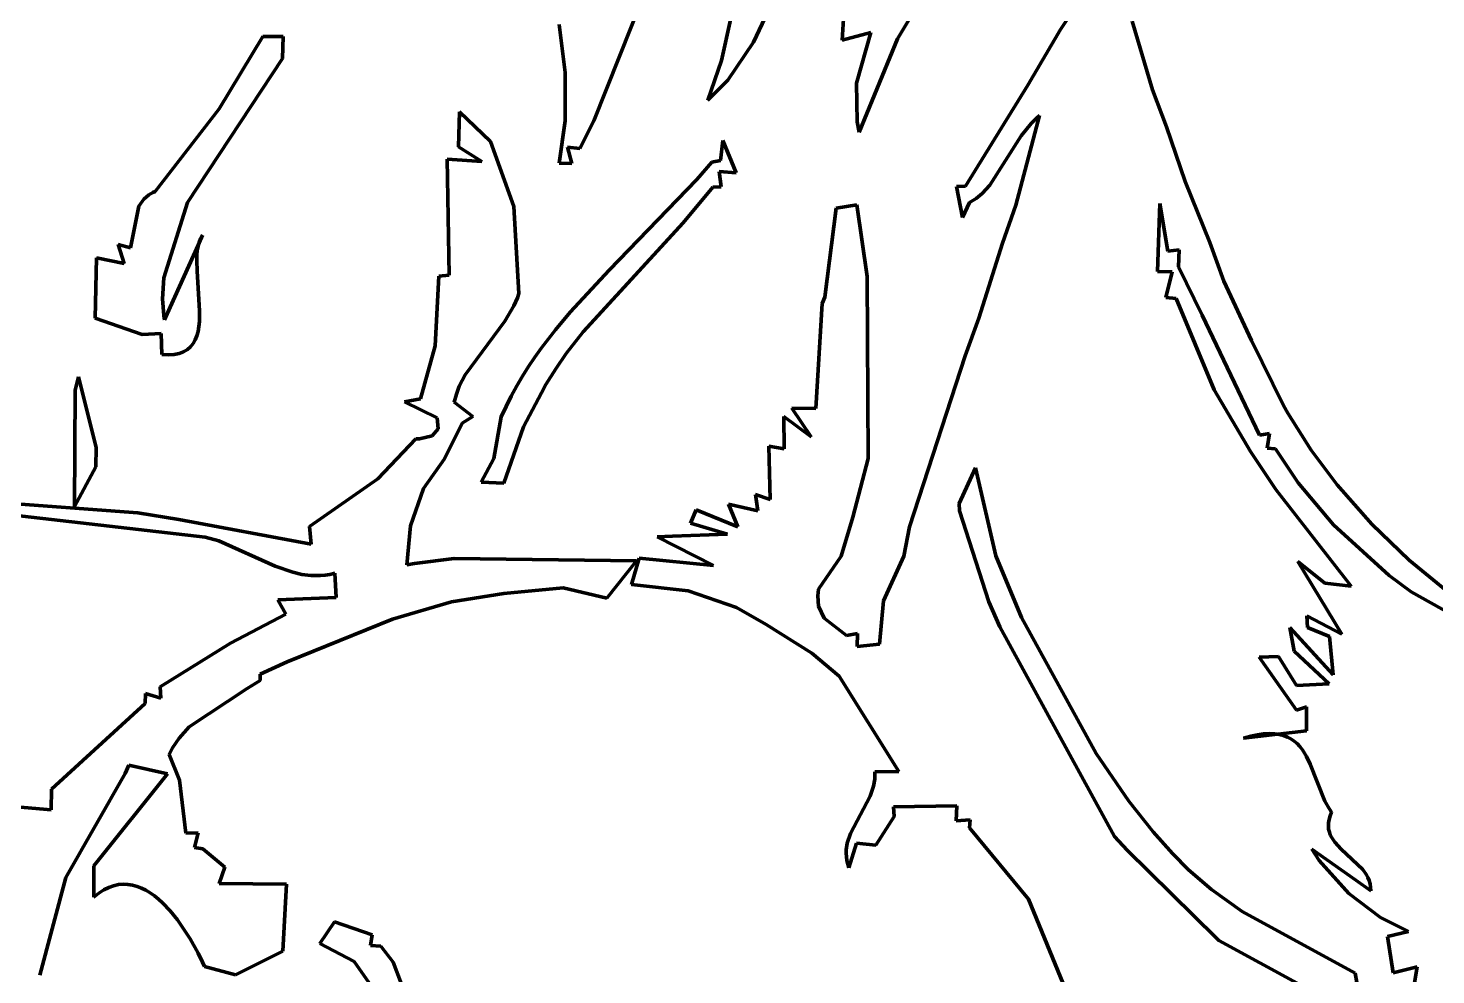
# Model space of a CAD drawing. Header units: millimetres. Extents: x 0 to 7.9, y 0 to 11.
# Drawn here: x 4.207 to 5.778, y 4.682 to 5.738 of the extents above; entities that cross this region are included whole.
import ezdxf

# ---------------------------------------------------------------- set-up
doc = ezdxf.new("R2010")
doc.units = ezdxf.units.MM
doc.layers.add('color#020202ff', color=7, linetype='CONTINUOUS', lineweight=100)
doc.layers.add('color#fefefeff', color=7, linetype='CONTINUOUS', lineweight=100)

msp = doc.modelspace()

# ---------------------------------------------------------------- linework, layer by layer
at = {"layer": 'color#020202ff'}
for p, q in [((5.3588, 5.7368), (5.47, 5.9043)), ((4.9143, 5.8262), (4.8383, 5.6352)), ((5.0423, 5.7779), (5.0165, 5.7227)), ((4.9806, 5.7023), (4.9909, 5.7478)), ((5.1155, 5.7249), (5.1175, 5.7609)), ((5.1983, 5.7618), (5.1769, 5.7267)), ((4.8065, 5.6889), (4.7997, 5.7425)), ((5.1474, 5.7338), (5.1155, 5.7249)), ((5.1313, 5.6772), (5.1474, 5.7338)), ((5.3225, 5.675), (5.3588, 5.7368)), ((5.4388, 5.7463), (5.4617, 5.6696)), ((4.4204, 5.6484), (4.469, 5.7292)), ((4.469, 5.7292), (4.4919, 5.7291)), ((4.4919, 5.7291), (4.4909, 5.7045)), ((5.0165, 5.7227), (4.9877, 5.6806)), ((5.1769, 5.7267), (5.1342, 5.6223)), ((4.4909, 5.7045), (4.3849, 5.5441)), ((4.9656, 5.6582), (4.9806, 5.7023)), ((4.8062, 5.635), (4.8065, 5.6889)), ((4.9877, 5.6806), (4.9656, 5.6582)), ((5.1319, 5.6341), (5.1313, 5.6772)), ((5.2528, 5.562), (5.3225, 5.675)), ((5.4617, 5.6696), (5.477, 5.6283)), ((4.349, 5.5562), (4.4204, 5.6484)), ((4.6875, 5.6059), (4.6885, 5.6451)), ((4.6885, 5.6451), (4.7232, 5.6121)), ((5.309, 5.5408), (5.3355, 5.6409)), ((5.3321, 5.6381), (5.326, 5.632)), ((5.3355, 5.6409), (5.3321, 5.6381)), ((4.7997, 5.5879), (4.8062, 5.635)), ((4.8383, 5.6352), (4.8228, 5.6041)), ((5.1342, 5.6223), (5.1319, 5.6341)), ((5.326, 5.632), (5.3152, 5.6185)), ((5.477, 5.6283), (5.4978, 5.5673)), ((4.7135, 5.5898), (4.6875, 5.6059)), ((4.7232, 5.6121), (4.749, 5.5396)), ((4.9795, 5.5907), (4.9823, 5.613)), ((4.9823, 5.613), (4.9972, 5.5772)), ((5.3152, 5.6185), (5.2801, 5.5632)), ((4.6769, 5.4627), (4.6747, 5.5922)), ((4.6747, 5.5922), (4.7135, 5.5898)), ((4.8228, 5.6041), (4.809, 5.6058)), ((4.809, 5.6058), (4.8137, 5.5874)), ((4.97, 5.5888), (4.9795, 5.5907)), ((4.8137, 5.5874), (4.7997, 5.5879)), ((4.9534, 5.5695), (4.97, 5.5888)), ((4.9972, 5.5772), (4.978, 5.5785)), ((4.978, 5.5785), (4.9805, 5.5613)), ((4.8554, 5.4683), (4.9534, 5.5695)), ((4.9709, 5.5609), (4.9379, 5.5214)), ((4.9805, 5.5613), (4.9709, 5.5609)), ((5.2428, 5.5619), (5.2528, 5.562)), ((5.2495, 5.5271), (5.2428, 5.5619)), ((5.2801, 5.5632), (5.2714, 5.5539)), ((5.4978, 5.5673), (5.5254, 5.4993)), ((4.3309, 5.5398), (4.3362, 5.5476)), ((4.3362, 5.5476), (4.3418, 5.5524)), ((4.3418, 5.5524), (4.3464, 5.5551)), ((4.3464, 5.5551), (4.349, 5.5562)), ((4.3849, 5.5441), (4.3587, 5.4597)), ((5.2573, 5.5438), (5.2495, 5.5271)), ((5.2647, 5.5485), (5.2573, 5.5438)), ((5.2714, 5.5539), (5.2647, 5.5485)), ((4.3216, 5.4934), (4.3309, 5.5398)), ((4.749, 5.5396), (4.7547, 5.4423)), ((5.0961, 5.4382), (5.1085, 5.5375)), ((5.1085, 5.5375), (5.1318, 5.5413)), ((5.1318, 5.5413), (5.1434, 5.4615)), ((5.2941, 5.4984), (5.309, 5.5408)), ((5.4697, 5.5427), (5.467, 5.4671)), ((5.4785, 5.4895), (5.4697, 5.5427)), ((4.9379, 5.5214), (4.8264, 5.3997)), ((4.3146, 5.4757), (4.3077, 5.4971)), ((4.3077, 5.4971), (4.3216, 5.4934)), ((4.3658, 5.4272), (4.3968, 5.4965)), ((4.3968, 5.4965), (4.4018, 5.5074)), ((4.398, 5.4998), (4.3968, 5.4952)), ((4.3996, 5.5039), (4.398, 5.4998)), ((4.4018, 5.5074), (4.3996, 5.5039)), ((5.2679, 5.4148), (5.2941, 5.4984)), ((5.5254, 5.4993), (5.5412, 5.456)), ((4.2822, 5.415), (4.2834, 5.4821)), ((4.2834, 5.4821), (4.3146, 5.4757)), ((4.3955, 5.485), (4.3953, 5.4794)), ((4.396, 5.4903), (4.3955, 5.485)), ((4.3968, 5.4952), (4.396, 5.4903)), ((5.4914, 5.4912), (5.4785, 5.4895)), ((5.4904, 5.472), (5.4914, 5.4912)), ((4.3953, 5.4794), (4.3957, 5.4675)), ((4.3957, 5.4675), (4.3986, 5.4229)), ((4.8119, 5.4215), (4.8554, 5.4683)), ((5.467, 5.4671), (5.4835, 5.4664)), ((5.4835, 5.4664), (5.4764, 5.4379)), ((5.5171, 5.4181), (5.4904, 5.472)), ((4.3587, 5.4597), (4.3571, 5.4366)), ((4.6613, 5.384), (4.6655, 5.4618)), ((4.6655, 5.4618), (4.6769, 5.4627)), ((5.1434, 5.4615), (5.1445, 5.2583)), ((5.5412, 5.456), (5.572, 5.39)), ((4.3571, 5.4366), (4.3586, 5.4179)), ((4.7531, 5.4377), (4.7491, 5.4286)), ((4.7547, 5.4423), (4.7531, 5.4377)), ((5.0931, 5.4313), (5.0961, 5.4382)), ((5.4764, 5.4379), (5.4878, 5.4369)), ((5.4878, 5.4369), (5.5303, 5.335)), ((4.3586, 5.4179), (4.3595, 5.4131)), ((4.3595, 5.4131), (4.3658, 5.4272)), ((4.3986, 5.4229), (4.3986, 5.4168)), ((4.7491, 5.4286), (4.739, 5.4116)), ((4.7956, 5.402), (4.8119, 5.4215)), ((5.0861, 5.3141), (5.0931, 5.4313)), ((5.5809, 5.2842), (5.5171, 5.4181)), ((4.3346, 5.3965), (4.2822, 5.415)), ((4.3978, 5.4054), (4.3968, 5.4001)), ((4.3983, 5.411), (4.3978, 5.4054)), ((4.3986, 5.4168), (4.3983, 5.411)), ((4.739, 5.4116), (4.6947, 5.3516)), ((4.7801, 5.3819), (4.7956, 5.402)), ((5.2525, 5.3727), (5.2679, 5.4148)), ((4.3556, 5.3977), (4.3346, 5.3965)), ((4.3563, 5.3743), (4.3556, 5.3977)), ((4.3913, 5.3865), (4.3884, 5.3828)), ((4.3936, 5.3906), (4.3913, 5.3865)), ((4.3954, 5.3951), (4.3936, 5.3906)), ((4.3968, 5.4001), (4.3954, 5.3951)), ((4.8264, 5.3997), (4.8076, 5.3753)), ((5.572, 5.39), (5.6075, 5.3173)), ((4.3637, 5.3739), (4.3563, 5.3743)), ((4.3701, 5.3743), (4.3637, 5.3739)), ((4.3758, 5.3755), (4.3701, 5.3743)), ((4.3807, 5.3773), (4.3758, 5.3755)), ((4.3849, 5.3798), (4.3807, 5.3773)), ((4.3884, 5.3828), (4.3849, 5.3798)), ((4.6451, 5.3247), (4.6613, 5.384)), ((4.7656, 5.361), (4.7727, 5.3715)), ((4.7727, 5.3715), (4.7801, 5.3819)), ((4.8076, 5.3753), (4.7959, 5.3583)), ((5.1903, 5.182), (5.2525, 5.3727)), ((4.7588, 5.3502), (4.7656, 5.361)), ((4.7959, 5.3583), (4.7849, 5.3408)), ((4.2599, 5.3347), (4.2634, 5.3494)), ((4.2634, 5.3494), (4.2833, 5.2704)), ((4.6882, 5.339), (4.685, 5.3302)), ((4.6947, 5.3516), (4.6882, 5.339)), ((4.7462, 5.3279), (4.7523, 5.3392)), ((4.7523, 5.3392), (4.7588, 5.3502)), ((4.7849, 5.3408), (4.7798, 5.3317)), ((4.259, 5.2046), (4.2599, 5.3347)), ((4.6272, 5.3215), (4.6451, 5.3247)), ((4.685, 5.3302), (4.6827, 5.3211)), ((4.7404, 5.3164), (4.7462, 5.3279)), ((4.7798, 5.3317), (4.7598, 5.2937)), ((5.5303, 5.335), (5.571, 5.2661)), ((4.6636, 5.3038), (4.6272, 5.3215)), ((4.6827, 5.3211), (4.7035, 5.305)), ((4.735, 5.3046), (4.7404, 5.3164)), ((5.0806, 5.2826), (5.0593, 5.3145)), ((5.0593, 5.3145), (5.0861, 5.3141)), ((5.6075, 5.3173), (5.6124, 5.3088)), ((5.6124, 5.3088), (5.6386, 5.2677)), ((4.6645, 5.2915), (4.6636, 5.3038)), ((4.6915, 5.2979), (4.6718, 5.258)), ((4.7035, 5.305), (4.6915, 5.2979)), ((4.7268, 5.2583), (4.735, 5.3046)), ((4.7598, 5.2937), (4.7378, 5.2307)), ((5.0508, 5.2691), (5.0503, 5.3051)), ((5.0503, 5.3051), (5.0806, 5.2826)), ((4.5974, 5.2356), (4.6398, 5.2802)), ((4.6398, 5.2802), (4.6439, 5.2803)), ((4.6439, 5.2803), (4.6579, 5.2837)), ((4.6579, 5.2837), (4.6645, 5.2915)), ((5.592, 5.2863), (5.5809, 5.2842)), ((5.5894, 5.2697), (5.592, 5.2863)), ((4.2833, 5.2704), (4.2828, 5.2489)), ((5.0351, 5.2125), (5.0335, 5.2721)), ((5.0335, 5.2721), (5.0508, 5.2691)), ((5.571, 5.2661), (5.5991, 5.2238)), ((5.5987, 5.2691), (5.5894, 5.2697)), ((5.6241, 5.231), (5.5987, 5.2691)), ((5.6386, 5.2677), (5.6676, 5.2288)), ((4.2828, 5.2489), (4.259, 5.2046)), ((4.6718, 5.258), (4.6483, 5.225)), ((4.7126, 5.2318), (4.7268, 5.2583)), ((5.1445, 5.2583), (5.1273, 5.1929)), ((5.2642, 5.2479), (5.246, 5.2079)), ((5.2869, 5.1498), (5.2642, 5.2479)), ((4.5213, 5.1826), (4.5974, 5.2356)), ((4.7378, 5.2307), (4.7126, 5.2318)), ((5.6635, 5.1844), (5.6241, 5.231)), ((4.6483, 5.225), (4.6338, 5.1831)), ((5.0214, 5.1999), (5.0188, 5.2181)), ((5.0188, 5.2181), (5.0351, 5.2125)), ((5.5991, 5.2238), (5.6832, 5.1159)), ((5.6676, 5.2288), (5.706, 5.1851)), ((4.1609, 5.21), (4.3297, 5.1977)), ((4.4048, 5.1706), (4.1671, 5.1977)), ((4.3297, 5.1977), (4.3753, 5.1904)), ((4.9463, 5.1863), (4.9525, 5.201)), ((4.9525, 5.201), (4.9988, 5.182)), ((4.9988, 5.182), (4.9884, 5.2074)), ((4.9884, 5.2074), (5.0214, 5.1999)), ((5.246, 5.2079), (5.2464, 5.1999)), ((5.2464, 5.1999), (5.2788, 5.0985)), ((4.3753, 5.1904), (4.5232, 5.1628)), ((4.5232, 5.1628), (4.5213, 5.1826)), ((4.6338, 5.1831), (4.6296, 5.1397)), ((4.9875, 5.1737), (4.9463, 5.1863)), ((5.1273, 5.1929), (5.1144, 5.1492)), ((5.1843, 5.1494), (5.1903, 5.182)), ((5.7256, 5.1279), (5.6635, 5.1844)), ((5.706, 5.1851), (5.7479, 5.1447)), ((4.42, 5.1665), (4.4048, 5.1706)), ((4.483, 5.1382), (4.42, 5.1665)), ((4.909, 5.1709), (4.9261, 5.1715)), ((4.9718, 5.1389), (4.909, 5.1709)), ((4.9261, 5.1715), (4.9875, 5.1737)), ((4.5026, 5.1313), (4.483, 5.1382)), ((4.6296, 5.1397), (4.6384, 5.1413)), ((4.6384, 5.1413), (4.6825, 5.1466)), ((4.6825, 5.1466), (4.8859, 5.1441)), ((4.8859, 5.1441), (4.8528, 5.1026)), ((4.8802, 5.1178), (4.889, 5.1471)), ((4.889, 5.1471), (4.9718, 5.1389)), ((5.1144, 5.1492), (5.0891, 5.1125)), ((5.1616, 5.0994), (5.1843, 5.1494)), ((5.3155, 5.081), (5.2869, 5.1498)), ((5.6539, 5.1193), (5.6236, 5.1434)), ((5.6236, 5.1434), (5.6726, 5.0623)), ((5.7479, 5.1447), (5.7931, 5.1075)), ((4.5126, 5.129), (4.5026, 5.1313)), ((4.5228, 5.1278), (4.5126, 5.129)), ((4.528, 5.1276), (4.5228, 5.1278)), ((4.5333, 5.1277), (4.528, 5.1276)), ((4.5386, 5.1281), (4.5333, 5.1277)), ((4.544, 5.129), (4.5386, 5.1281)), ((4.5495, 5.1302), (4.544, 5.129)), ((4.5508, 5.1031), (4.5495, 5.1302)), ((5.6832, 5.1159), (5.6539, 5.1193)), ((5.7499, 5.1094), (5.7256, 5.1279)), ((4.7381, 5.1078), (4.6796, 5.0982)), ((4.8042, 5.114), (4.7381, 5.1078)), ((4.8528, 5.1026), (4.8042, 5.114)), ((4.9436, 5.1105), (4.8802, 5.1178)), ((4.9974, 5.0922), (4.9436, 5.1105)), ((5.0891, 5.1125), (5.0881, 5.105)), ((5.0881, 5.105), (5.0891, 5.0937)), ((5.7941, 5.085), (5.7499, 5.1094)), ((4.4859, 5.1006), (4.5508, 5.1031)), ((4.4947, 5.0846), (4.4859, 5.1006)), ((4.6796, 5.0982), (4.6139, 5.079)), ((5.0306, 5.073), (4.9974, 5.0922)), ((5.0891, 5.0937), (5.0952, 5.0803)), ((5.1569, 5.0512), (5.1616, 5.0994)), ((5.2788, 5.0985), (5.2913, 5.0703)), ((4.4329, 5.0522), (4.4947, 5.0846)), ((4.6139, 5.079), (4.4964, 5.0313)), ((5.0816, 5.0411), (5.0306, 5.073)), ((5.0952, 5.0803), (5.1201, 5.0608)), ((5.3986, 4.9292), (5.3155, 5.081)), ((5.6726, 5.0623), (5.6338, 5.0826)), ((5.6338, 5.0826), (5.6343, 5.0697)), ((5.1201, 5.0608), (5.1324, 5.0631)), ((5.1324, 5.0631), (5.1322, 5.0486)), ((5.2913, 5.0703), (5.419, 4.8366)), ((5.663, 5.0169), (5.6146, 5.0699)), ((5.6146, 5.0699), (5.6196, 5.0433)), ((5.6343, 5.0697), (5.6588, 5.0598)), ((5.6588, 5.0598), (5.663, 5.0169)), ((4.3544, 5.0037), (4.4329, 5.0522)), ((5.1121, 5.0153), (5.0816, 5.0411)), ((5.1322, 5.0486), (5.1569, 5.0512)), ((5.6196, 5.0433), (5.6587, 5.0069)), ((4.4964, 5.0313), (4.4661, 5.0176)), ((5.6019, 5.0375), (5.5805, 5.0368)), ((5.5805, 5.0368), (5.6222, 4.9775)), ((5.6222, 5.0049), (5.6019, 5.0375)), ((4.4661, 5.0105), (4.4517, 5.0015)), ((4.4661, 5.0176), (4.4661, 5.0105)), ((5.1785, 4.9089), (5.1121, 5.0153)), ((4.3378, 4.9851), (4.3384, 4.9962)), ((4.3384, 4.9962), (4.3553, 4.9909)), ((4.3553, 4.9909), (4.3544, 5.0037)), ((4.4517, 5.0015), (4.387, 4.9588)), ((5.6587, 5.0069), (5.6222, 5.0049)), ((4.2332, 4.8893), (4.3378, 4.9851)), ((5.6222, 4.9775), (5.6333, 4.9813)), ((5.6333, 4.9813), (5.6334, 4.9543)), ((4.387, 4.9588), (4.3756, 4.9462)), ((5.6334, 4.9543), (5.5631, 4.9464)), ((5.5631, 4.9464), (5.5712, 4.9486)), ((5.5712, 4.9486), (5.5786, 4.9501)), ((5.5786, 4.9501), (5.5854, 4.951)), ((5.5854, 4.951), (5.5917, 4.9514)), ((5.5917, 4.9514), (5.5975, 4.9511)), ((5.5975, 4.9511), (5.6028, 4.9504)), ((5.6028, 4.9504), (5.6076, 4.9492)), ((5.6076, 4.9492), (5.612, 4.9475)), ((5.612, 4.9475), (5.616, 4.9454)), ((4.3675, 4.9341), (4.3647, 4.9279)), ((4.3685, 4.9353), (4.3675, 4.9341)), ((4.3756, 4.9462), (4.3685, 4.9353)), ((5.616, 4.9454), (5.6196, 4.9429)), ((5.6196, 4.9429), (5.6229, 4.9401)), ((5.6229, 4.9401), (5.6259, 4.9369)), ((5.6259, 4.9369), (5.6287, 4.9334)), ((5.6287, 4.9334), (5.6334, 4.9257)), ((4.3198, 4.916), (4.3157, 4.9069)), ((4.3626, 4.9065), (4.3198, 4.916)), ((4.3647, 4.9279), (4.3762, 4.8995)), ((5.4353, 4.8758), (5.3986, 4.9292)), ((5.6334, 4.9257), (5.6375, 4.9172)), ((5.6375, 4.9172), (5.6539, 4.8759)), ((4.3157, 4.9069), (4.2494, 4.7908)), ((4.2805, 4.8039), (4.3626, 4.9065)), ((4.3762, 4.8995), (4.3831, 4.8403)), ((5.1503, 4.8926), (5.1516, 4.9004)), ((5.1516, 4.9004), (5.1519, 4.9045)), ((5.1518, 4.9086), (5.1785, 4.9089)), ((5.1519, 4.9045), (5.1518, 4.9086)), ((4.0329, 4.884), (4.2329, 4.8661)), ((4.2329, 4.8661), (4.2332, 4.8893)), ((5.1466, 4.8815), (5.1503, 4.8926)), ((5.1246, 4.84), (5.1466, 4.8815)), ((5.2433, 4.8708), (5.1725, 4.8697)), ((5.1725, 4.8697), (5.1733, 4.8588)), ((5.2425, 4.8539), (5.2433, 4.8708)), ((5.4622, 4.8419), (5.4353, 4.8758)), ((5.6539, 4.8759), (5.6586, 4.8676)), ((5.1733, 4.8588), (5.1528, 4.827)), ((5.2583, 4.855), (5.2425, 4.8539)), ((5.2572, 4.8462), (5.2583, 4.855)), ((5.6585, 4.8555), (5.6579, 4.8517)), ((5.6596, 4.8595), (5.6585, 4.8555)), ((5.6586, 4.8676), (5.6613, 4.8638)), ((5.6613, 4.8638), (5.6596, 4.8595)), ((4.3831, 4.8403), (4.3971, 4.8405)), ((4.3971, 4.8405), (4.3929, 4.8244)), ((5.1211, 4.8292), (5.1246, 4.84)), ((5.3231, 4.7665), (5.2572, 4.8462)), ((5.419, 4.8366), (5.4333, 4.8212)), ((5.4837, 4.8176), (5.4622, 4.8419)), ((5.6579, 4.8517), (5.6577, 4.8481)), ((5.6577, 4.8481), (5.658, 4.8447)), ((5.658, 4.8447), (5.6588, 4.8415)), ((5.6588, 4.8415), (5.6598, 4.8385)), ((5.6598, 4.8385), (5.6612, 4.8356)), ((4.3929, 4.8244), (4.4022, 4.8227)), ((4.4022, 4.8227), (4.4267, 4.8022)), ((5.1198, 4.8179), (5.1199, 4.8217)), ((5.1199, 4.8217), (5.1211, 4.8292)), ((5.1314, 4.829), (5.1229, 4.8015)), ((5.1528, 4.827), (5.1314, 4.829)), ((5.4333, 4.8212), (5.5327, 4.7236)), ((5.6883, 4.7877), (5.6393, 4.8222)), ((5.6393, 4.8222), (5.6475, 4.8099)), ((5.6612, 4.8356), (5.6649, 4.8301)), ((5.6649, 4.8301), (5.6721, 4.8225)), ((5.6721, 4.8225), (5.6962, 4.7998)), ((5.12, 4.814), (5.1198, 4.8179)), ((5.1206, 4.8099), (5.12, 4.814)), ((5.1215, 4.8058), (5.1206, 4.8099)), ((5.1229, 4.8015), (5.1215, 4.8058)), ((5.5017, 4.7995), (5.4837, 4.8176)), ((5.6475, 4.8099), (5.6804, 4.7728)), ((4.2494, 4.7908), (4.2203, 4.6819)), ((4.2806, 4.769), (4.2805, 4.8039)), ((4.4267, 4.8022), (4.4203, 4.7842)), ((5.5273, 4.7775), (5.5017, 4.7995)), ((5.6962, 4.7998), (5.7003, 4.7939)), ((5.7003, 4.7939), (5.7019, 4.7907)), ((5.7019, 4.7907), (5.7032, 4.7873)), ((4.2917, 4.777), (4.2862, 4.7734)), ((4.2972, 4.7797), (4.2917, 4.777)), ((4.3026, 4.7816), (4.2972, 4.7797)), ((4.308, 4.7828), (4.3026, 4.7816)), ((4.3133, 4.7833), (4.308, 4.7828)), ((4.3185, 4.7831), (4.3133, 4.7833)), ((4.3237, 4.7823), (4.3185, 4.7831)), ((4.3288, 4.7809), (4.3237, 4.7823)), ((4.3338, 4.7789), (4.3288, 4.7809)), ((4.3387, 4.7765), (4.3338, 4.7789)), ((4.3435, 4.7736), (4.3387, 4.7765)), ((4.4203, 4.7842), (4.4954, 4.7835)), ((4.4954, 4.7835), (4.4914, 4.7086)), ((5.5614, 4.7529), (5.5273, 4.7775)), ((5.705, 4.776), (5.6883, 4.7877)), ((5.7032, 4.7873), (5.7042, 4.7838)), ((5.7042, 4.7838), (5.7048, 4.78)), ((5.7048, 4.78), (5.705, 4.776)), ((4.2862, 4.7734), (4.2806, 4.769)), ((4.3482, 4.7702), (4.3435, 4.7736)), ((4.3528, 4.7665), (4.3482, 4.7702)), ((4.3572, 4.7624), (4.3528, 4.7665)), ((4.3658, 4.7534), (4.3572, 4.7624)), ((5.3708, 4.6506), (5.3231, 4.7665)), ((5.6804, 4.7728), (5.7159, 4.7461)), ((4.3738, 4.7435), (4.3658, 4.7534)), ((4.388, 4.7222), (4.3738, 4.7435)), ((5.6875, 4.6839), (5.5614, 4.7529)), ((5.7159, 4.7461), (5.7469, 4.7306)), ((4.5325, 4.717), (4.5489, 4.7414)), ((4.5489, 4.7414), (4.5909, 4.7268)), ((4.5909, 4.7268), (4.5892, 4.7148)), ((5.7469, 4.7306), (5.7236, 4.725)), ((4.3969, 4.7063), (4.388, 4.7222)), ((4.5709, 4.6971), (4.5325, 4.717)), ((4.5892, 4.7148), (4.6006, 4.7143)), ((4.6006, 4.7143), (4.6144, 4.6964)), ((5.5327, 4.7236), (5.5354, 4.7204)), ((5.5354, 4.7204), (5.627, 4.6707)), ((5.7236, 4.725), (5.7301, 4.6844)), ((4.4018, 4.6963), (4.3969, 4.7063)), ((4.404, 4.6915), (4.4018, 4.6963)), ((4.4914, 4.7086), (4.4387, 4.6822)), ((4.595, 4.6624), (4.5709, 4.6971)), ((4.6144, 4.6964), (4.6332, 4.6472)), ((4.4387, 4.6822), (4.404, 4.6915)), ((5.6896, 4.6736), (5.6875, 4.6839)), ((5.7301, 4.6844), (5.7567, 4.691)), ((5.7567, 4.691), (5.7535, 4.6709))]:
    msp.add_line(p, q, dxfattribs=at)
at = {"layer": 'color#fefefeff'}
for p, q in [((5.47, 5.9043), (5.3588, 5.7368)), ((4.8383, 5.6352), (4.9143, 5.8262)), ((5.0165, 5.7227), (5.0423, 5.7779)), ((4.9909, 5.7478), (4.9806, 5.7023)), ((5.1175, 5.7609), (5.1155, 5.7249)), ((5.1769, 5.7267), (5.1983, 5.7618)), ((4.7997, 5.7425), (4.8065, 5.6889)), ((5.1155, 5.7249), (5.1474, 5.7338)), ((5.1474, 5.7338), (5.1313, 5.6772)), ((5.3588, 5.7368), (5.3225, 5.675)), ((5.4617, 5.6696), (5.4388, 5.7463)), ((4.469, 5.7292), (4.4204, 5.6484)), ((4.4919, 5.7291), (4.469, 5.7292)), ((4.4909, 5.7045), (4.4919, 5.7291)), ((4.9877, 5.6806), (5.0165, 5.7227)), ((5.1342, 5.6223), (5.1769, 5.7267)), ((4.3849, 5.5441), (4.4909, 5.7045)), ((4.9806, 5.7023), (4.9656, 5.6582)), ((4.8065, 5.6889), (4.8062, 5.635)), ((4.9656, 5.6582), (4.9877, 5.6806)), ((5.1313, 5.6772), (5.1319, 5.6341)), ((5.3225, 5.675), (5.2528, 5.562)), ((5.477, 5.6283), (5.4617, 5.6696)), ((4.4204, 5.6484), (4.349, 5.5562)), ((4.6885, 5.6451), (4.6875, 5.6059)), ((4.7232, 5.6121), (4.6885, 5.6451)), ((5.3355, 5.6409), (5.309, 5.5408)), ((5.326, 5.632), (5.3321, 5.6381)), ((5.3321, 5.6381), (5.3355, 5.6409)), ((4.8062, 5.635), (4.7997, 5.5879)), ((4.8228, 5.6041), (4.8383, 5.6352)), ((5.1319, 5.6341), (5.1342, 5.6223)), ((5.3152, 5.6185), (5.326, 5.632)), ((5.4978, 5.5673), (5.477, 5.6283)), ((4.6875, 5.6059), (4.7135, 5.5898)), ((4.749, 5.5396), (4.7232, 5.6121)), ((4.9823, 5.613), (4.9795, 5.5907)), ((4.9972, 5.5772), (4.9823, 5.613)), ((5.2801, 5.5632), (5.3152, 5.6185)), ((4.7135, 5.5898), (4.6747, 5.5922)), ((4.6747, 5.5922), (4.6769, 5.4627)), ((4.8137, 5.5874), (4.809, 5.6058)), ((4.809, 5.6058), (4.8228, 5.6041)), ((4.9795, 5.5907), (4.97, 5.5888)), ((4.7997, 5.5879), (4.8137, 5.5874)), ((4.97, 5.5888), (4.9534, 5.5695)), ((4.9805, 5.5613), (4.978, 5.5785)), ((4.978, 5.5785), (4.9972, 5.5772)), ((4.9534, 5.5695), (4.8554, 5.4683)), ((4.9379, 5.5214), (4.9709, 5.5609)), ((4.9709, 5.5609), (4.9805, 5.5613)), ((5.2528, 5.562), (5.2428, 5.5619)), ((5.2428, 5.5619), (5.2495, 5.5271)), ((5.2714, 5.5539), (5.2801, 5.5632)), ((5.5254, 5.4993), (5.4978, 5.5673)), ((4.3362, 5.5476), (4.3309, 5.5398)), ((4.3418, 5.5524), (4.3362, 5.5476)), ((4.3464, 5.5551), (4.3418, 5.5524)), ((4.349, 5.5562), (4.3464, 5.5551)), ((4.3587, 5.4597), (4.3849, 5.5441)), ((5.2495, 5.5271), (5.2573, 5.5438)), ((5.2573, 5.5438), (5.2647, 5.5485)), ((5.2647, 5.5485), (5.2714, 5.5539)), ((4.3309, 5.5398), (4.3216, 5.4934)), ((4.7547, 5.4423), (4.749, 5.5396)), ((5.1085, 5.5375), (5.0961, 5.4382)), ((5.1318, 5.5413), (5.1085, 5.5375)), ((5.1434, 5.4615), (5.1318, 5.5413)), ((5.309, 5.5408), (5.2941, 5.4984)), ((5.467, 5.4671), (5.4697, 5.5427)), ((5.4697, 5.5427), (5.4785, 5.4895)), ((4.8264, 5.3997), (4.9379, 5.5214)), ((4.3216, 5.4934), (4.3077, 5.4971)), ((4.3077, 5.4971), (4.3146, 5.4757)), ((4.3968, 5.4965), (4.3658, 5.4272)), ((4.4018, 5.5074), (4.3968, 5.4965)), ((4.3968, 5.4952), (4.398, 5.4998)), ((4.398, 5.4998), (4.3996, 5.5039)), ((4.3996, 5.5039), (4.4018, 5.5074)), ((5.2941, 5.4984), (5.2679, 5.4148)), ((5.5412, 5.456), (5.5254, 5.4993)), ((4.2834, 5.4821), (4.2822, 5.415)), ((4.3146, 5.4757), (4.2834, 5.4821)), ((4.3953, 5.4794), (4.3955, 5.485)), ((4.3955, 5.485), (4.396, 5.4903)), ((4.396, 5.4903), (4.3968, 5.4952)), ((5.4785, 5.4895), (5.4914, 5.4912)), ((5.4914, 5.4912), (5.4904, 5.472)), ((4.3957, 5.4675), (4.3953, 5.4794)), ((4.3986, 5.4229), (4.3957, 5.4675)), ((4.8554, 5.4683), (4.8119, 5.4215)), ((5.4835, 5.4664), (5.467, 5.4671)), ((5.4764, 5.4379), (5.4835, 5.4664)), ((5.4904, 5.472), (5.5171, 5.4181)), ((4.3571, 5.4366), (4.3587, 5.4597)), ((4.6655, 5.4618), (4.6613, 5.384)), ((4.6769, 5.4627), (4.6655, 5.4618)), ((5.1445, 5.2583), (5.1434, 5.4615)), ((5.572, 5.39), (5.5412, 5.456)), ((4.3586, 5.4179), (4.3571, 5.4366)), ((4.7491, 5.4286), (4.7531, 5.4377)), ((4.7531, 5.4377), (4.7547, 5.4423)), ((5.0961, 5.4382), (5.0931, 5.4313)), ((5.4878, 5.4369), (5.4764, 5.4379)), ((5.5303, 5.335), (5.4878, 5.4369)), ((4.3595, 5.4131), (4.3586, 5.4179)), ((4.3658, 5.4272), (4.3595, 5.4131)), ((4.3986, 5.4168), (4.3986, 5.4229)), ((4.739, 5.4116), (4.7491, 5.4286)), ((4.8119, 5.4215), (4.7956, 5.402)), ((5.0931, 5.4313), (5.0861, 5.3141)), ((5.5171, 5.4181), (5.5809, 5.2842)), ((4.2822, 5.415), (4.3346, 5.3965)), ((4.3968, 5.4001), (4.3978, 5.4054)), ((4.3978, 5.4054), (4.3983, 5.411)), ((4.3983, 5.411), (4.3986, 5.4168)), ((4.6947, 5.3516), (4.739, 5.4116)), ((4.7956, 5.402), (4.7801, 5.3819)), ((5.2679, 5.4148), (5.2525, 5.3727)), ((4.3346, 5.3965), (4.3556, 5.3977)), ((4.3556, 5.3977), (4.3563, 5.3743)), ((4.3884, 5.3828), (4.3913, 5.3865)), ((4.3913, 5.3865), (4.3936, 5.3906)), ((4.3936, 5.3906), (4.3954, 5.3951)), ((4.3954, 5.3951), (4.3968, 5.4001)), ((4.8076, 5.3753), (4.8264, 5.3997)), ((5.6075, 5.3173), (5.572, 5.39)), ((4.3563, 5.3743), (4.3637, 5.3739)), ((4.3637, 5.3739), (4.3701, 5.3743)), ((4.3701, 5.3743), (4.3758, 5.3755)), ((4.3758, 5.3755), (4.3807, 5.3773)), ((4.3807, 5.3773), (4.3849, 5.3798)), ((4.3849, 5.3798), (4.3884, 5.3828)), ((4.6613, 5.384), (4.6451, 5.3247)), ((4.7727, 5.3715), (4.7656, 5.361)), ((4.7801, 5.3819), (4.7727, 5.3715)), ((4.7959, 5.3583), (4.8076, 5.3753)), ((5.2525, 5.3727), (5.1903, 5.182)), ((4.7656, 5.361), (4.7588, 5.3502)), ((4.7849, 5.3408), (4.7959, 5.3583)), ((4.2634, 5.3494), (4.2599, 5.3347)), ((4.2833, 5.2704), (4.2634, 5.3494)), ((4.685, 5.3302), (4.6882, 5.339)), ((4.6882, 5.339), (4.6947, 5.3516)), ((4.7523, 5.3392), (4.7462, 5.3279)), ((4.7588, 5.3502), (4.7523, 5.3392)), ((4.7798, 5.3317), (4.7849, 5.3408)), ((4.2599, 5.3347), (4.259, 5.2046)), ((4.6451, 5.3247), (4.6272, 5.3215)), ((4.6827, 5.3211), (4.685, 5.3302)), ((4.7462, 5.3279), (4.7404, 5.3164)), ((4.7598, 5.2937), (4.7798, 5.3317)), ((5.571, 5.2661), (5.5303, 5.335)), ((4.6272, 5.3215), (4.6636, 5.3038)), ((4.7035, 5.305), (4.6827, 5.3211)), ((4.7404, 5.3164), (4.735, 5.3046)), ((5.0861, 5.3141), (5.0593, 5.3145)), ((5.0593, 5.3145), (5.0806, 5.2826)), ((5.6124, 5.3088), (5.6075, 5.3173)), ((5.6386, 5.2677), (5.6124, 5.3088)), ((4.6636, 5.3038), (4.6645, 5.2915)), ((4.6718, 5.258), (4.6915, 5.2979)), ((4.6915, 5.2979), (4.7035, 5.305)), ((4.735, 5.3046), (4.7268, 5.2583)), ((4.7378, 5.2307), (4.7598, 5.2937)), ((5.0806, 5.2826), (5.0503, 5.3051)), ((5.0503, 5.3051), (5.0508, 5.2691)), ((4.6398, 5.2802), (4.5974, 5.2356)), ((4.6439, 5.2803), (4.6398, 5.2802)), ((4.6579, 5.2837), (4.6439, 5.2803)), ((4.6645, 5.2915), (4.6579, 5.2837)), ((5.5809, 5.2842), (5.592, 5.2863)), ((5.592, 5.2863), (5.5894, 5.2697)), ((4.2828, 5.2489), (4.2833, 5.2704)), ((5.0508, 5.2691), (5.0335, 5.2721)), ((5.0335, 5.2721), (5.0351, 5.2125)), ((5.5991, 5.2238), (5.571, 5.2661)), ((5.5894, 5.2697), (5.5987, 5.2691)), ((5.5987, 5.2691), (5.6241, 5.231)), ((5.6676, 5.2288), (5.6386, 5.2677)), ((4.259, 5.2046), (4.2828, 5.2489)), ((4.6483, 5.225), (4.6718, 5.258)), ((4.7268, 5.2583), (4.7126, 5.2318)), ((5.1273, 5.1929), (5.1445, 5.2583)), ((5.246, 5.2079), (5.2642, 5.2479)), ((5.2642, 5.2479), (5.2869, 5.1498)), ((4.5974, 5.2356), (4.5213, 5.1826)), ((4.7126, 5.2318), (4.7378, 5.2307)), ((5.6241, 5.231), (5.6635, 5.1844)), ((4.6338, 5.1831), (4.6483, 5.225)), ((5.0351, 5.2125), (5.0188, 5.2181)), ((5.0188, 5.2181), (5.0214, 5.1999)), ((5.6832, 5.1159), (5.5991, 5.2238)), ((5.706, 5.1851), (5.6676, 5.2288)), ((4.3297, 5.1977), (4.1609, 5.21)), ((4.1671, 5.1977), (4.4048, 5.1706)), ((4.3753, 5.1904), (4.3297, 5.1977)), ((4.9525, 5.201), (4.9463, 5.1863)), ((4.9988, 5.182), (4.9525, 5.201)), ((5.0214, 5.1999), (4.9884, 5.2074)), ((4.9884, 5.2074), (4.9988, 5.182)), ((5.2464, 5.1999), (5.246, 5.2079)), ((5.2788, 5.0985), (5.2464, 5.1999)), ((4.5232, 5.1628), (4.3753, 5.1904)), ((4.5213, 5.1826), (4.5232, 5.1628)), ((4.6296, 5.1397), (4.6338, 5.1831)), ((4.9463, 5.1863), (4.9875, 5.1737)), ((5.1144, 5.1492), (5.1273, 5.1929)), ((5.1903, 5.182), (5.1843, 5.1494)), ((5.6635, 5.1844), (5.7256, 5.1279)), ((5.7479, 5.1447), (5.706, 5.1851)), ((4.4048, 5.1706), (4.42, 5.1665)), ((4.42, 5.1665), (4.483, 5.1382)), ((4.9261, 5.1715), (4.909, 5.1709)), ((4.909, 5.1709), (4.9718, 5.1389)), ((4.9875, 5.1737), (4.9261, 5.1715)), ((4.483, 5.1382), (4.5026, 5.1313)), ((4.6384, 5.1413), (4.6296, 5.1397)), ((4.6825, 5.1466), (4.6384, 5.1413)), ((4.8859, 5.1441), (4.6825, 5.1466)), ((4.8528, 5.1026), (4.8859, 5.1441)), ((4.889, 5.1471), (4.8802, 5.1178)), ((4.9718, 5.1389), (4.889, 5.1471)), ((5.0891, 5.1125), (5.1144, 5.1492)), ((5.1843, 5.1494), (5.1616, 5.0994)), ((5.2869, 5.1498), (5.3155, 5.081)), ((5.6726, 5.0623), (5.6236, 5.1434)), ((5.6236, 5.1434), (5.6539, 5.1193)), ((5.7931, 5.1075), (5.7479, 5.1447)), ((4.5026, 5.1313), (4.5126, 5.129)), ((4.5126, 5.129), (4.5228, 5.1278)), ((4.5228, 5.1278), (4.528, 5.1276)), ((4.528, 5.1276), (4.5333, 5.1277)), ((4.5333, 5.1277), (4.5386, 5.1281)), ((4.5386, 5.1281), (4.544, 5.129)), ((4.544, 5.129), (4.5495, 5.1302)), ((4.5495, 5.1302), (4.5508, 5.1031)), ((5.6539, 5.1193), (5.6832, 5.1159)), ((5.7256, 5.1279), (5.7499, 5.1094)), ((4.6796, 5.0982), (4.7381, 5.1078)), ((4.7381, 5.1078), (4.8042, 5.114)), ((4.8042, 5.114), (4.8528, 5.1026)), ((4.8802, 5.1178), (4.9436, 5.1105)), ((4.9436, 5.1105), (4.9974, 5.0922)), ((5.0881, 5.105), (5.0891, 5.1125)), ((5.0891, 5.0937), (5.0881, 5.105)), ((5.7499, 5.1094), (5.7941, 5.085)), ((4.5508, 5.1031), (4.4859, 5.1006)), ((4.4859, 5.1006), (4.4947, 5.0846)), ((4.6139, 5.079), (4.6796, 5.0982)), ((4.9974, 5.0922), (5.0306, 5.073)), ((5.0952, 5.0803), (5.0891, 5.0937)), ((5.1616, 5.0994), (5.1569, 5.0512)), ((5.2913, 5.0703), (5.2788, 5.0985)), ((4.4947, 5.0846), (4.4329, 5.0522)), ((4.4964, 5.0313), (4.6139, 5.079)), ((5.0306, 5.073), (5.0816, 5.0411)), ((5.1201, 5.0608), (5.0952, 5.0803)), ((5.3155, 5.081), (5.3986, 4.9292)), ((5.6343, 5.0697), (5.6338, 5.0826)), ((5.6338, 5.0826), (5.6726, 5.0623)), ((5.1324, 5.0631), (5.1201, 5.0608)), ((5.1322, 5.0486), (5.1324, 5.0631)), ((5.419, 4.8366), (5.2913, 5.0703)), ((5.6196, 5.0433), (5.6146, 5.0699)), ((5.6146, 5.0699), (5.663, 5.0169)), ((5.6588, 5.0598), (5.6343, 5.0697)), ((5.663, 5.0169), (5.6588, 5.0598)), ((4.4329, 5.0522), (4.3544, 5.0037)), ((5.0816, 5.0411), (5.1121, 5.0153)), ((5.1569, 5.0512), (5.1322, 5.0486)), ((5.6587, 5.0069), (5.6196, 5.0433)), ((4.4661, 5.0176), (4.4964, 5.0313)), ((5.5805, 5.0368), (5.6019, 5.0375)), ((5.6222, 4.9775), (5.5805, 5.0368)), ((5.6019, 5.0375), (5.6222, 5.0049)), ((4.4517, 5.0015), (4.4661, 5.0105)), ((4.4661, 5.0105), (4.4661, 5.0176)), ((5.1121, 5.0153), (5.1785, 4.9089)), ((4.3384, 4.9962), (4.3378, 4.9851)), ((4.3553, 4.9909), (4.3384, 4.9962)), ((4.3544, 5.0037), (4.3553, 4.9909)), ((4.387, 4.9588), (4.4517, 5.0015)), ((5.6222, 5.0049), (5.6587, 5.0069)), ((4.3378, 4.9851), (4.2332, 4.8893)), ((5.6333, 4.9813), (5.6222, 4.9775)), ((5.6334, 4.9543), (5.6333, 4.9813)), ((4.3756, 4.9462), (4.387, 4.9588)), ((5.5631, 4.9464), (5.6334, 4.9543)), ((5.5712, 4.9486), (5.5631, 4.9464)), ((5.5786, 4.9501), (5.5712, 4.9486)), ((5.5854, 4.951), (5.5786, 4.9501)), ((5.5917, 4.9514), (5.5854, 4.951)), ((5.5975, 4.9511), (5.5917, 4.9514)), ((5.6028, 4.9504), (5.5975, 4.9511)), ((5.6076, 4.9492), (5.6028, 4.9504)), ((5.612, 4.9475), (5.6076, 4.9492)), ((5.616, 4.9454), (5.612, 4.9475)), ((4.3647, 4.9279), (4.3675, 4.9341)), ((4.3675, 4.9341), (4.3685, 4.9353)), ((4.3685, 4.9353), (4.3756, 4.9462)), ((5.6196, 4.9429), (5.616, 4.9454)), ((5.6229, 4.9401), (5.6196, 4.9429)), ((5.6259, 4.9369), (5.6229, 4.9401)), ((5.6287, 4.9334), (5.6259, 4.9369)), ((5.6334, 4.9257), (5.6287, 4.9334)), ((4.3157, 4.9069), (4.3198, 4.916)), ((4.3198, 4.916), (4.3626, 4.9065)), ((4.3762, 4.8995), (4.3647, 4.9279)), ((5.3986, 4.9292), (5.4353, 4.8758)), ((5.6375, 4.9172), (5.6334, 4.9257)), ((5.6539, 4.8759), (5.6375, 4.9172)), ((4.2494, 4.7908), (4.3157, 4.9069)), ((4.3626, 4.9065), (4.2805, 4.8039)), ((4.3831, 4.8403), (4.3762, 4.8995)), ((5.1516, 4.9004), (5.1503, 4.8926)), ((5.1519, 4.9045), (5.1516, 4.9004)), ((5.1785, 4.9089), (5.1518, 4.9086)), ((5.1518, 4.9086), (5.1519, 4.9045)), ((4.2329, 4.8661), (4.0329, 4.884)), ((4.2332, 4.8893), (4.2329, 4.8661)), ((5.1503, 4.8926), (5.1466, 4.8815)), ((5.1466, 4.8815), (5.1246, 4.84)), ((5.1725, 4.8697), (5.2433, 4.8708)), ((5.1733, 4.8588), (5.1725, 4.8697)), ((5.2433, 4.8708), (5.2425, 4.8539)), ((5.4353, 4.8758), (5.4622, 4.8419)), ((5.6586, 4.8676), (5.6539, 4.8759)), ((5.1528, 4.827), (5.1733, 4.8588)), ((5.2425, 4.8539), (5.2583, 4.855)), ((5.2583, 4.855), (5.2572, 4.8462)), ((5.6579, 4.8517), (5.6585, 4.8555)), ((5.6585, 4.8555), (5.6596, 4.8595)), ((5.6613, 4.8638), (5.6586, 4.8676)), ((5.6596, 4.8595), (5.6613, 4.8638)), ((4.3971, 4.8405), (4.3831, 4.8403)), ((4.3929, 4.8244), (4.3971, 4.8405)), ((5.1246, 4.84), (5.1211, 4.8292)), ((5.2572, 4.8462), (5.3231, 4.7665)), ((5.4333, 4.8212), (5.419, 4.8366)), ((5.4622, 4.8419), (5.4837, 4.8176)), ((5.6577, 4.8481), (5.6579, 4.8517)), ((5.658, 4.8447), (5.6577, 4.8481)), ((5.6588, 4.8415), (5.658, 4.8447)), ((5.6598, 4.8385), (5.6588, 4.8415)), ((5.6612, 4.8356), (5.6598, 4.8385)), ((4.4022, 4.8227), (4.3929, 4.8244)), ((4.4267, 4.8022), (4.4022, 4.8227)), ((5.1199, 4.8217), (5.1198, 4.8179)), ((5.1211, 4.8292), (5.1199, 4.8217)), ((5.1229, 4.8015), (5.1314, 4.829)), ((5.1314, 4.829), (5.1528, 4.827)), ((5.5327, 4.7236), (5.4333, 4.8212)), ((5.6475, 4.8099), (5.6393, 4.8222)), ((5.6393, 4.8222), (5.6883, 4.7877)), ((5.6649, 4.8301), (5.6612, 4.8356)), ((5.6721, 4.8225), (5.6649, 4.8301)), ((5.6962, 4.7998), (5.6721, 4.8225)), ((5.1198, 4.8179), (5.12, 4.814)), ((5.12, 4.814), (5.1206, 4.8099)), ((5.1206, 4.8099), (5.1215, 4.8058)), ((5.1215, 4.8058), (5.1229, 4.8015)), ((5.4837, 4.8176), (5.5017, 4.7995)), ((5.6804, 4.7728), (5.6475, 4.8099)), ((4.2203, 4.6819), (4.2494, 4.7908)), ((4.2805, 4.8039), (4.2806, 4.769)), ((4.4203, 4.7842), (4.4267, 4.8022)), ((5.5017, 4.7995), (5.5273, 4.7775)), ((5.7003, 4.7939), (5.6962, 4.7998)), ((5.7019, 4.7907), (5.7003, 4.7939)), ((5.7032, 4.7873), (5.7019, 4.7907)), ((4.2862, 4.7734), (4.2917, 4.777)), ((4.2917, 4.777), (4.2972, 4.7797)), ((4.2972, 4.7797), (4.3026, 4.7816)), ((4.3026, 4.7816), (4.308, 4.7828)), ((4.308, 4.7828), (4.3133, 4.7833)), ((4.3133, 4.7833), (4.3185, 4.7831)), ((4.3185, 4.7831), (4.3237, 4.7823)), ((4.3237, 4.7823), (4.3288, 4.7809)), ((4.3288, 4.7809), (4.3338, 4.7789)), ((4.3338, 4.7789), (4.3387, 4.7765)), ((4.3387, 4.7765), (4.3435, 4.7736)), ((4.4954, 4.7835), (4.4203, 4.7842)), ((4.4914, 4.7086), (4.4954, 4.7835)), ((5.5273, 4.7775), (5.5614, 4.7529)), ((5.6883, 4.7877), (5.705, 4.776)), ((5.7042, 4.7838), (5.7032, 4.7873)), ((5.7048, 4.78), (5.7042, 4.7838)), ((5.705, 4.776), (5.7048, 4.78)), ((4.2806, 4.769), (4.2862, 4.7734)), ((4.3435, 4.7736), (4.3482, 4.7702)), ((4.3482, 4.7702), (4.3528, 4.7665)), ((4.3528, 4.7665), (4.3572, 4.7624)), ((4.3572, 4.7624), (4.3658, 4.7534)), ((5.3231, 4.7665), (5.3708, 4.6506)), ((5.7159, 4.7461), (5.6804, 4.7728)), ((4.3658, 4.7534), (4.3738, 4.7435)), ((4.3738, 4.7435), (4.388, 4.7222)), ((5.5614, 4.7529), (5.6875, 4.6839)), ((5.7469, 4.7306), (5.7159, 4.7461)), ((4.5489, 4.7414), (4.5325, 4.717)), ((4.5909, 4.7268), (4.5489, 4.7414)), ((4.5892, 4.7148), (4.5909, 4.7268)), ((5.7236, 4.725), (5.7469, 4.7306)), ((4.388, 4.7222), (4.3969, 4.7063)), ((4.5325, 4.717), (4.5709, 4.6971)), ((4.6006, 4.7143), (4.5892, 4.7148)), ((4.6144, 4.6964), (4.6006, 4.7143)), ((5.5354, 4.7204), (5.5327, 4.7236)), ((5.627, 4.6707), (5.5354, 4.7204)), ((5.7301, 4.6844), (5.7236, 4.725)), ((4.3969, 4.7063), (4.4018, 4.6963)), ((4.4018, 4.6963), (4.404, 4.6915)), ((4.4387, 4.6822), (4.4914, 4.7086)), ((4.5709, 4.6971), (4.595, 4.6624)), ((4.6332, 4.6472), (4.6144, 4.6964)), ((4.404, 4.6915), (4.4387, 4.6822)), ((5.6875, 4.6839), (5.6896, 4.6736)), ((5.7567, 4.691), (5.7301, 4.6844)), ((5.7535, 4.6709), (5.7567, 4.691))]:
    msp.add_line(p, q, dxfattribs=at)

doc.saveas('drawing.dxf')
